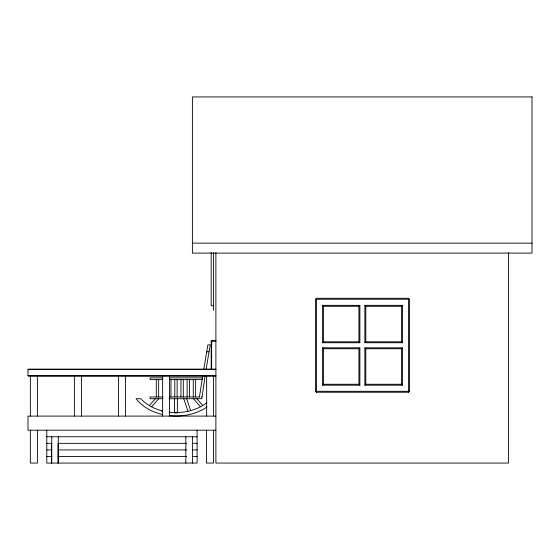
<?xml version="1.0" encoding="UTF-8"?>
<svg xmlns="http://www.w3.org/2000/svg" width="560" height="560" viewBox="0 0 560 560"><rect width="100%" height="100%" fill="white"/><g stroke="black" fill="none" stroke-linecap="round" stroke-linejoin="round"><path stroke-width="0.84" d="M199.444 396.977L202.685 376.18M203.735 369.46L207.9 344.841L210.245 344.841L206.045 369.698M169.071 398.713L201.796 398.713L205.114 375.662M149.289 405.685L155.281 398.797M151.655 406.812L158.739 398.671L158.151 398.391M215.887 376.166L28.469 376.166L28 375.697L28 369.593L28.469 369.124L215.887 369.124M211.19 369.39L211.19 341.18L211.659 340.711L215.887 340.711M315.546 299.243L316.484 298.298L408.548 298.298L409.486 299.243L409.486 391.3L408.548 392.245L316.484 392.245L315.546 391.3L315.546 299.243L409.486 299.243M359.877 342.741L358.939 341.803L358.939 306.285L359.877 305.347L322.588 305.347L322.588 342.741L359.877 342.741L359.877 305.347M322.588 342.741L323.526 341.803L358.939 341.803M359.877 385.196L358.939 384.258L358.939 348.74L359.877 347.802L322.588 347.802L322.588 385.196L359.877 385.196L359.877 347.802M364.861 342.741L365.799 341.803L365.799 306.285L364.861 305.347L402.437 305.347L402.437 342.741L364.861 342.741L364.861 305.347M322.588 385.196L323.526 384.258L323.526 348.74L322.588 347.802M402.437 342.741L401.499 341.803L401.499 306.285L402.437 305.347M364.861 385.196L365.799 384.258L365.799 348.74L364.861 347.802L402.437 347.802L402.437 385.196L364.861 385.196L364.861 347.802M365.799 348.74L401.499 348.74L402.437 347.802M206.955 407.001C196.14 414.421 182.455 417.025 169.519 415.667M206.878 402.724C196.203 410.851 182.245 413.672 169.064 412.202M192.402 243.145L532 243.145M213.535 305.711L211.19 305.711L211.19 252.497M322.588 305.347L323.526 306.285L358.939 306.285M365.799 306.285L401.499 306.285M211.19 341.18L215.887 341.18M365.799 341.803L401.499 341.803M323.526 348.74L358.939 348.74M206.493 351.792L208.838 351.792M28 369.593L215.887 369.593M28 375.697L215.887 375.697M162.33 377.86L150.122 377.86L150.122 379.596L162.855 379.596M169.302 377.86L202.426 377.874M169.491 379.596L202.153 379.596M323.526 384.258L358.939 384.258M365.799 384.258L401.499 384.258L402.437 385.196M315.546 391.3L409.486 391.3M162.855 396.977L150.122 396.977L150.122 398.713L163.044 398.713M169.491 396.977L199.605 396.977M201.208 396.977L201.796 396.977M215.887 416.094L28 416.094L28 430.185L215.887 430.185M46.788 436.765L197.099 436.765M46.788 443.338L52.031 443.338M58.149 443.338L186.606 443.338M192.724 443.338L197.099 443.338M46.788 449.911L52.031 449.911M58.149 449.911L186.606 449.911M192.724 449.911L197.099 449.911M46.788 456.491L52.031 456.491M58.149 456.491L186.606 456.491M192.724 456.491L197.099 456.491M162.449 414.463C152.264 412.293 142.583 406.938 136.059 398.713L140.756 398.713C146.531 404.873 154.259 408.821 162.358 410.956M161.525 411.068L162.169 411.278M196.693 398.58L202.72 405.503M193.228 398.447L200.466 406.763M186.648 398.72L190.666 410.613M183.645 398.433L187.978 411.257M508.515 252.658L508.515 463.064L215.887 463.064L215.887 252.644M408.548 298.298L408.548 392.245M401.499 348.74L401.499 384.258M323.526 306.285L323.526 341.803M316.484 298.298L316.484 392.245M213.535 252.497L213.535 310.408M213.535 376.166L213.535 416.094M213.535 430.185L213.535 463.064L206.493 463.064L206.493 430.185M211.659 340.711L211.659 369.593M206.654 376.166L206.654 416.094M197.099 430.185L197.099 463.064L46.788 463.064L46.788 430.185M195.629 379.596L195.629 396.977M193.277 379.596L193.277 396.977M192.409 436.765L192.402 463.064M189.462 379.596L189.462 396.977M187.117 379.596L187.117 396.977M185.836 436.765L185.829 463.064M183.295 379.596L183.295 396.977M180.95 379.596L180.95 396.977M177.366 398.713L177.366 412.965L174.552 412.965L174.552 398.713M177.135 379.596L177.135 396.977M174.783 379.596L174.783 396.977M170.968 379.596L170.968 396.977M169.582 376.166L169.582 416.094M162.652 376.166L162.652 416.094M158.641 379.596L158.641 396.977M156.289 379.596L156.289 396.977M125.58 376.166L125.58 416.094M118.468 376.166L118.468 416.094M81.473 376.166L81.473 416.094M74.389 376.166L74.389 416.094M58.296 436.765L58.296 463.064M58.065 443.338L58.065 463.064M51.723 436.765L51.723 463.064M51.485 443.338L51.485 463.064M37.394 376.166L37.394 416.094M37.394 430.185L37.394 463.064L30.352 463.064L30.352 430.185M30.352 376.166L30.352 416.094M532 96.936L192.402 96.936L192.402 253.106L532 253.106L532 96.936"/></g></svg>
